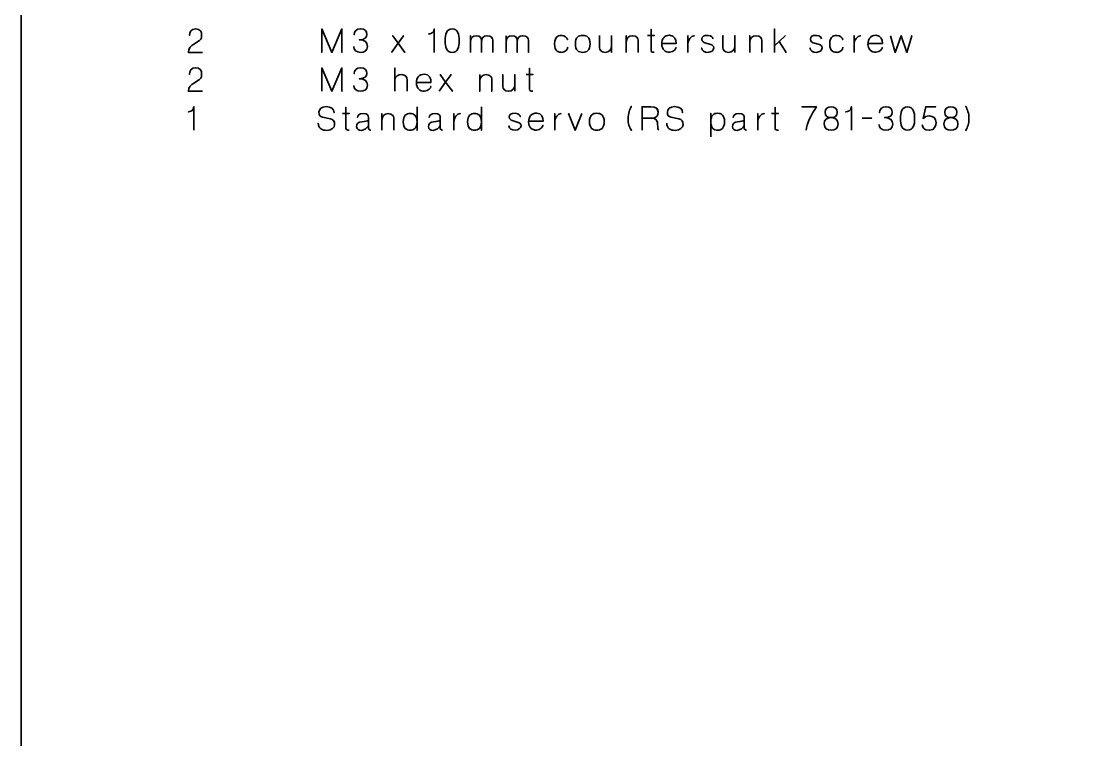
# Model space of a CAD drawing. Header units: inches. Extents: x 15 to 785, y -585 to -15.
# Drawn here: x 15 to 221.7, y -444.4 to -303.7 of the extents above; entities that cross this region are included whole.
import ezdxf

# ---------------------------------------------------------------- set-up
doc = ezdxf.new("R2010")
doc.units = ezdxf.units.IN
doc.header["$MEASUREMENT"] = 0
doc.layers.add('Layer 1', color=7, linetype='Continuous')

# ---------------------------------------------------------------- blocks, each defined once
blk = doc.blocks.new('block 2')
at = {"layer": 'Layer 1', "color": 250, "lineweight": 35}
blk.add_open_spline([(785, -570), (785, -578.28), (778.28, -585), (770, -585), (770, -585), (30, -585), (30, -585), (21.72, -585), (15, -578.28), (15, -570), (15, -570), (15, -30), (15, -30), (15, -21.72), (21.72, -15), (30, -15), (30, -15), (770, -15), (770, -15), (778.28, -15), (785, -21.72), (785, -30), (785, -30), (785, -570), (785, -570)], degree=3, knots=[0, 0, 0, 0, 1, 1, 1, 2, 2, 2, 3, 3, 3, 4, 4, 4, 5, 5, 5, 6, 6, 6, 7, 7, 7, 8, 8, 8, 8], dxfattribs=at)
blk = doc.blocks.new('block 5')
at = {"layer": 'Layer 1', "color": 250, "lineweight": 35}
for points, knots in [([(50.45, -309.84), (50.45, -309.84), (47.72, -309.84), (47.72, -309.84), (47.75, -308.92), (48.24, -308.62), (48.78, -308.26), (48.78, -308.26), (49.87, -307.54), (49.87, -307.54), (50.32, -307.23), (50.31, -306.78), (50.31, -306.36), (50.31, -305.92), (50.05, -305.23), (49.15, -305.23), (48.24, -305.23), (47.9, -305.9), (47.9, -306.53), (47.9, -305.9), (48.24, -305.23), (49.15, -305.23), (50.05, -305.23), (50.31, -305.92), (50.31, -306.36), (50.31, -306.78), (50.32, -307.23), (49.87, -307.54), (49.87, -307.54), (48.78, -308.26), (48.78, -308.26), (48.24, -308.62), (47.75, -308.92), (47.72, -309.84), (47.72, -309.84), (50.45, -309.84), (50.45, -309.84)], [0, 0, 0, 0, 1, 1, 1, 2, 2, 2, 3, 3, 3, 4, 4, 4, 5, 5, 5, 6, 6, 6, 7, 7, 7, 8, 8, 8, 9, 9, 9, 10, 10, 10, 11, 11, 11, 12, 12, 12, 12]), ([(73.81, -305.26), (73.81, -305.26), (75.78, -309.84), (75.78, -309.84), (75.78, -309.84), (77.75, -305.26), (77.75, -305.26), (77.75, -305.26), (77.75, -309.84), (77.75, -309.84), (77.75, -309.84), (77.75, -305.26), (77.75, -305.26), (77.75, -305.26), (75.78, -309.84), (75.78, -309.84), (75.78, -309.84), (73.81, -305.26), (73.81, -305.26), (73.81, -305.26), (73.81, -309.84), (73.81, -309.84), (73.81, -309.84), (73.81, -305.26), (73.81, -305.26)], [0, 0, 0, 0, 1, 1, 1, 2, 2, 2, 3, 3, 3, 4, 4, 4, 5, 5, 5, 6, 6, 6, 7, 7, 7, 8, 8, 8, 8]), ([(80.06, -308.69), (80.06, -309.37), (80.56, -309.84), (81.37, -309.84), (82.18, -309.84), (82.74, -309.51), (82.74, -308.67), (82.74, -307.83), (82.25, -307.38), (81.14, -307.38), (82.24, -307.38), (82.6, -306.93), (82.6, -306.32), (82.6, -305.71), (82.29, -305.24), (81.42, -305.24), (80.57, -305.24), (80.15, -305.78), (80.15, -306.39), (80.15, -305.78), (80.57, -305.24), (81.42, -305.24), (82.29, -305.24), (82.6, -305.71), (82.6, -306.32), (82.6, -306.93), (82.24, -307.38), (81.14, -307.38), (82.25, -307.38), (82.74, -307.83), (82.74, -308.67), (82.74, -309.51), (82.18, -309.84), (81.37, -309.84), (80.56, -309.84), (80.06, -309.37), (80.06, -308.69)], [0, 0, 0, 0, 1, 1, 1, 2, 2, 2, 3, 3, 3, 4, 4, 4, 5, 5, 5, 6, 6, 6, 7, 7, 7, 8, 8, 8, 9, 9, 9, 10, 10, 10, 11, 11, 11, 12, 12, 12, 12]), ([(95.79, -309.84), (95.79, -309.84), (95.79, -305.26), (95.79, -305.26), (95.79, -306.04), (95.04, -306.23), (94.71, -306.25), (95.04, -306.23), (95.79, -306.04), (95.79, -305.26), (95.79, -305.26), (95.79, -309.84), (95.79, -309.84)], [0, 0, 0, 0, 1, 1, 1, 2, 2, 2, 3, 3, 3, 4, 4, 4, 4]), ([(97.93, -307.56), (97.93, -306.3), (98.19, -305.27), (99.31, -305.27), (100.43, -305.27), (100.69, -306.3), (100.69, -307.56), (100.69, -308.82), (100.43, -309.84), (99.31, -309.84), (98.19, -309.84), (97.93, -308.82), (97.93, -307.56)], [0, 0, 0, 0, 1, 1, 1, 2, 2, 2, 3, 3, 3, 4, 4, 4, 4]), ([(97.93, -307.56), (97.93, -306.3), (98.19, -305.27), (99.31, -305.27), (100.43, -305.27), (100.69, -306.3), (100.69, -307.56), (100.69, -308.82), (100.43, -309.84), (99.31, -309.84), (98.19, -309.84), (97.93, -308.82), (97.93, -307.56)], [0, 0, 0, 0, 1, 1, 1, 2, 2, 2, 3, 3, 3, 4, 4, 4, 4]), ([(138.84, -309.81), (138.53, -309.83), (138.2, -309.84), (138.2, -309.42), (138.2, -308.99), (138.2, -305.35), (138.2, -305.35), (138.2, -305.35), (138.2, -308.99), (138.2, -309.42), (138.2, -309.84), (138.53, -309.83), (138.84, -309.81)], [0, 0, 0, 0, 1, 1, 1, 2, 2, 2, 3, 3, 3, 4, 4, 4, 4]), ([(162.36, -309.84), (162.36, -309.84), (162.36, -308.56), (162.36, -308.56), (162.36, -308.56), (163.24, -307.71), (163.24, -307.71), (163.24, -307.71), (164.63, -309.84), (164.63, -309.84), (164.63, -309.84), (163.24, -307.71), (163.24, -307.71), (163.24, -307.71), (164.41, -306.58), (164.41, -306.58), (164.41, -306.58), (162.36, -308.56), (162.36, -308.56), (162.36, -308.56), (162.36, -305.26), (162.36, -305.26), (162.36, -305.26), (162.36, -309.84), (162.36, -309.84)], [0, 0, 0, 0, 1, 1, 1, 2, 2, 2, 3, 3, 3, 4, 4, 4, 5, 5, 5, 6, 6, 6, 7, 7, 7, 8, 8, 8, 8]), ([(87.42, -309.84), (87.42, -309.84), (88.72, -308.03), (88.72, -308.03), (88.72, -308.03), (87.68, -306.58), (87.68, -306.58), (87.68, -306.58), (88.72, -308.03), (88.72, -308.03), (88.72, -308.03), (89.77, -306.58), (89.77, -306.58), (89.77, -306.58), (88.72, -308.03), (88.72, -308.03), (88.72, -308.03), (90.04, -309.84), (90.04, -309.84), (90.04, -309.84), (88.72, -308.03), (88.72, -308.03), (88.72, -308.03), (87.42, -309.84), (87.42, -309.84)], [0, 0, 0, 0, 1, 1, 1, 2, 2, 2, 3, 3, 3, 4, 4, 4, 5, 5, 5, 6, 6, 6, 7, 7, 7, 8, 8, 8, 8]), ([(105.05, -309.84), (105.05, -309.84), (105.05, -307.72), (105.05, -307.43), (105.05, -307.14), (104.86, -306.59), (104.05, -306.58), (103.25, -306.58), (102.89, -307.21), (102.89, -307.79), (102.89, -307.21), (103.25, -306.58), (104.05, -306.58), (104.86, -306.59), (105.05, -307.14), (105.05, -307.43), (105.05, -307.72), (105.05, -309.84), (105.05, -309.84)], [0, 0, 0, 0, 1, 1, 1, 2, 2, 2, 3, 3, 3, 4, 4, 4, 5, 5, 5, 6, 6, 6, 6]), ([(102.89, -309.84), (102.89, -309.84), (102.89, -306.58), (102.89, -306.58), (102.89, -306.58), (102.89, -309.84), (102.89, -309.84)], [0, 0, 0, 0, 1, 1, 1, 2, 2, 2, 2]), ([(107.24, -309.84), (107.24, -309.84), (107.24, -307.72), (107.24, -307.43), (107.24, -307.14), (106.96, -306.59), (106.15, -306.58), (105.34, -306.58), (105.05, -307.21), (105.05, -307.79), (105.05, -307.21), (105.34, -306.58), (106.15, -306.58), (106.96, -306.59), (107.24, -307.14), (107.24, -307.43), (107.24, -307.72), (107.24, -309.84), (107.24, -309.84)], [0, 0, 0, 0, 1, 1, 1, 2, 2, 2, 3, 3, 3, 4, 4, 4, 5, 5, 5, 6, 6, 6, 6]), ([(112.02, -307.43), (112.02, -307.14), (111.83, -306.59), (111.03, -306.58), (110.22, -306.58), (109.86, -307.21), (109.86, -307.79), (109.86, -307.21), (110.22, -306.58), (111.03, -306.58), (111.83, -306.59), (112.02, -307.14), (112.02, -307.43), (112.02, -307.72), (112.02, -309.84), (112.02, -309.84), (112.02, -309.84), (112.02, -307.72), (112.02, -307.43)], [0, 0, 0, 0, 1, 1, 1, 2, 2, 2, 3, 3, 3, 4, 4, 4, 5, 5, 5, 6, 6, 6, 6]), ([(109.86, -306.58), (109.86, -306.58), (109.86, -309.84), (109.86, -309.84), (109.86, -309.84), (109.86, -306.58), (109.86, -306.58)], [0, 0, 0, 0, 1, 1, 1, 2, 2, 2, 2]), ([(114.21, -307.43), (114.21, -307.14), (113.93, -306.59), (113.12, -306.58), (112.32, -306.58), (112.02, -307.21), (112.02, -307.79), (112.02, -307.21), (112.32, -306.58), (113.12, -306.58), (113.93, -306.59), (114.21, -307.14), (114.21, -307.43), (114.21, -307.72), (114.21, -309.84), (114.21, -309.84), (114.21, -309.84), (114.21, -307.72), (114.21, -307.43)], [0, 0, 0, 0, 1, 1, 1, 2, 2, 2, 3, 3, 3, 4, 4, 4, 5, 5, 5, 6, 6, 6, 6]), ([(121.9, -308.81), (121.88, -309.34), (121.31, -309.84), (120.77, -309.84), (120.24, -309.84), (119.32, -309.75), (119.32, -308.16), (119.32, -306.57), (120.35, -306.55), (120.8, -306.55), (121.25, -306.55), (121.85, -306.9), (121.88, -307.35), (121.85, -306.9), (121.25, -306.55), (120.8, -306.55), (120.35, -306.55), (119.32, -306.57), (119.32, -308.16), (119.32, -309.75), (120.24, -309.84), (120.77, -309.84), (121.31, -309.84), (121.88, -309.34), (121.9, -308.81)], [0, 0, 0, 0, 1, 1, 1, 2, 2, 2, 3, 3, 3, 4, 4, 4, 5, 5, 5, 6, 6, 6, 7, 7, 7, 8, 8, 8, 8]), ([(123.4, -308.18), (123.4, -306.9), (124.05, -306.52), (124.84, -306.52), (125.63, -306.52), (126.28, -306.9), (126.28, -308.18), (126.28, -309.47), (125.63, -309.84), (124.84, -309.84), (124.05, -309.84), (123.4, -309.47), (123.4, -308.18)], [0, 0, 0, 0, 1, 1, 1, 2, 2, 2, 3, 3, 3, 4, 4, 4, 4]), ([(123.4, -308.18), (123.4, -306.9), (124.05, -306.52), (124.84, -306.52), (125.63, -306.52), (126.28, -306.9), (126.28, -308.18), (126.28, -309.47), (125.63, -309.84), (124.84, -309.84), (124.05, -309.84), (123.4, -309.47), (123.4, -308.18)], [0, 0, 0, 0, 1, 1, 1, 2, 2, 2, 3, 3, 3, 4, 4, 4, 4]), ([(128.11, -306.57), (128.11, -306.57), (128.11, -308.7), (128.11, -308.99), (128.11, -309.28), (128.41, -309.83), (129.21, -309.84), (130.02, -309.84), (130.46, -309.21), (130.46, -308.63), (130.46, -309.21), (130.02, -309.84), (129.21, -309.84), (128.41, -309.83), (128.11, -309.28), (128.11, -308.99), (128.11, -308.7), (128.11, -306.57), (128.11, -306.57)], [0, 0, 0, 0, 1, 1, 1, 2, 2, 2, 3, 3, 3, 4, 4, 4, 5, 5, 5, 6, 6, 6, 6]), ([(130.46, -306.57), (130.46, -306.57), (130.46, -309.84), (130.46, -309.84), (130.46, -309.84), (130.46, -306.57), (130.46, -306.57)], [0, 0, 0, 0, 1, 1, 1, 2, 2, 2, 2]), ([(135.7, -309.84), (135.7, -309.84), (135.7, -307.72), (135.7, -307.43), (135.7, -307.14), (135.4, -306.59), (134.6, -306.58), (133.78, -306.58), (133.36, -307.21), (133.36, -307.79), (133.36, -307.21), (133.78, -306.58), (134.6, -306.58), (135.4, -306.59), (135.7, -307.14), (135.7, -307.43), (135.7, -307.72), (135.7, -309.84), (135.7, -309.84)], [0, 0, 0, 0, 1, 1, 1, 2, 2, 2, 3, 3, 3, 4, 4, 4, 5, 5, 5, 6, 6, 6, 6]), ([(133.36, -309.84), (133.36, -309.84), (133.36, -306.58), (133.36, -306.58), (133.36, -306.58), (133.36, -309.84), (133.36, -309.84)], [0, 0, 0, 0, 1, 1, 1, 2, 2, 2, 2]), ([(137.53, -306.55), (137.53, -306.55), (138.86, -306.55), (138.86, -306.55), (138.86, -306.55), (137.53, -306.55), (137.53, -306.55)], [0, 0, 0, 0, 1, 1, 1, 2, 2, 2, 2]), ([(140.29, -308.1), (140.29, -308.1), (143.13, -308.1), (143.13, -308.1), (143.13, -307.4), (142.85, -306.5), (141.84, -306.5), (140.84, -306.5), (140.29, -307.18), (140.29, -308.23), (140.29, -309.28), (141, -309.84), (141.84, -309.82), (142.69, -309.79), (143.06, -309.13), (143.11, -308.9), (143.06, -309.13), (142.69, -309.79), (141.84, -309.82), (141, -309.84), (140.29, -309.28), (140.29, -308.23), (140.29, -307.18), (140.84, -306.5), (141.84, -306.5), (142.85, -306.5), (143.13, -307.4), (143.13, -308.1), (143.13, -308.1), (140.29, -308.1), (140.29, -308.1)], [0, 0, 0, 0, 1, 1, 1, 2, 2, 2, 3, 3, 3, 4, 4, 4, 5, 5, 5, 6, 6, 6, 7, 7, 7, 8, 8, 8, 9, 9, 9, 10, 10, 10, 10]), ([(145.4, -308.18), (145.39, -307.45), (146.06, -306.58), (146.65, -306.58), (146.06, -306.58), (145.39, -307.45), (145.4, -308.18)], [0, 0, 0, 0, 1, 1, 1, 2, 2, 2, 2]), ([(145.4, -309.84), (145.4, -309.84), (145.4, -306.58), (145.4, -306.58), (145.4, -306.58), (145.4, -309.84), (145.4, -309.84)], [0, 0, 0, 0, 1, 1, 1, 2, 2, 2, 2]), ([(150.32, -307.17), (150.33, -307.01), (150.12, -306.57), (149.32, -306.53), (148.52, -306.51), (148.15, -306.77), (148.15, -307.26), (148.15, -307.75), (148.57, -307.91), (148.72, -307.95), (148.72, -307.95), (149.92, -308.31), (149.92, -308.31), (150.08, -308.34), (150.46, -308.52), (150.46, -308.99), (150.46, -309.46), (149.96, -309.84), (149.32, -309.84), (148.69, -309.84), (148.11, -309.51), (148.11, -309.01), (148.11, -309.51), (148.69, -309.84), (149.32, -309.84), (149.96, -309.84), (150.46, -309.46), (150.46, -308.99), (150.46, -308.52), (150.08, -308.34), (149.92, -308.31), (149.92, -308.31), (148.72, -307.95), (148.72, -307.95), (148.57, -307.91), (148.15, -307.75), (148.15, -307.26), (148.15, -306.77), (148.52, -306.51), (149.32, -306.53), (150.12, -306.57), (150.33, -307.01), (150.32, -307.17)], [0, 0, 0, 0, 1, 1, 1, 2, 2, 2, 3, 3, 3, 4, 4, 4, 5, 5, 5, 6, 6, 6, 7, 7, 7, 8, 8, 8, 9, 9, 9, 10, 10, 10, 11, 11, 11, 12, 12, 12, 13, 13, 13, 14, 14, 14, 14]), ([(152.26, -308.99), (152.26, -309.28), (152.55, -309.83), (153.36, -309.84), (154.17, -309.84), (154.61, -309.21), (154.61, -308.63), (154.61, -309.21), (154.17, -309.84), (153.36, -309.84), (152.55, -309.83), (152.26, -309.28), (152.26, -308.99), (152.26, -308.7), (152.26, -306.57), (152.26, -306.57), (152.26, -306.57), (152.26, -308.7), (152.26, -308.99)], [0, 0, 0, 0, 1, 1, 1, 2, 2, 2, 3, 3, 3, 4, 4, 4, 5, 5, 5, 6, 6, 6, 6]), ([(154.61, -309.84), (154.61, -309.84), (154.61, -306.57), (154.61, -306.57), (154.61, -306.57), (154.61, -309.84), (154.61, -309.84)], [0, 0, 0, 0, 1, 1, 1, 2, 2, 2, 2]), ([(159.84, -309.84), (159.84, -309.84), (159.84, -307.72), (159.84, -307.43), (159.84, -307.14), (159.55, -306.59), (158.75, -306.58), (157.93, -306.58), (157.51, -307.21), (157.51, -307.79), (157.51, -307.21), (157.93, -306.58), (158.75, -306.58), (159.55, -306.59), (159.84, -307.14), (159.84, -307.43), (159.84, -307.72), (159.84, -309.84), (159.84, -309.84)], [0, 0, 0, 0, 1, 1, 1, 2, 2, 2, 3, 3, 3, 4, 4, 4, 5, 5, 5, 6, 6, 6, 6]), ([(157.51, -309.84), (157.51, -309.84), (157.51, -306.58), (157.51, -306.58), (157.51, -306.58), (157.51, -309.84), (157.51, -309.84)], [0, 0, 0, 0, 1, 1, 1, 2, 2, 2, 2]), ([(171.52, -307.17), (171.53, -307.01), (171.33, -306.57), (170.52, -306.53), (169.72, -306.51), (169.36, -306.77), (169.36, -307.26), (169.36, -307.75), (169.77, -307.91), (169.92, -307.95), (169.92, -307.95), (171.12, -308.31), (171.12, -308.31), (171.28, -308.34), (171.66, -308.52), (171.66, -308.99), (171.66, -309.46), (171.16, -309.84), (170.52, -309.84), (169.89, -309.84), (169.31, -309.51), (169.31, -309.01), (169.31, -309.51), (169.89, -309.84), (170.52, -309.84), (171.16, -309.84), (171.66, -309.46), (171.66, -308.99), (171.66, -308.52), (171.28, -308.34), (171.12, -308.31), (171.12, -308.31), (169.92, -307.95), (169.92, -307.95), (169.77, -307.91), (169.36, -307.75), (169.36, -307.26), (169.36, -306.77), (169.72, -306.51), (170.52, -306.53), (171.33, -306.57), (171.53, -307.01), (171.52, -307.17)], [0, 0, 0, 0, 1, 1, 1, 2, 2, 2, 3, 3, 3, 4, 4, 4, 5, 5, 5, 6, 6, 6, 7, 7, 7, 8, 8, 8, 9, 9, 9, 10, 10, 10, 11, 11, 11, 12, 12, 12, 13, 13, 13, 14, 14, 14, 14]), ([(175.73, -308.81), (175.71, -309.34), (175.14, -309.84), (174.6, -309.84), (174.06, -309.84), (173.14, -309.75), (173.14, -308.16), (173.14, -306.57), (174.17, -306.55), (174.62, -306.55), (175.07, -306.55), (175.67, -306.9), (175.71, -307.35), (175.67, -306.9), (175.07, -306.55), (174.62, -306.55), (174.17, -306.55), (173.14, -306.57), (173.14, -308.16), (173.14, -309.75), (174.06, -309.84), (174.6, -309.84), (175.14, -309.84), (175.71, -309.34), (175.73, -308.81)], [0, 0, 0, 0, 1, 1, 1, 2, 2, 2, 3, 3, 3, 4, 4, 4, 5, 5, 5, 6, 6, 6, 7, 7, 7, 8, 8, 8, 8]), ([(177.92, -308.18), (177.9, -307.45), (178.58, -306.58), (179.17, -306.58), (178.58, -306.58), (177.9, -307.45), (177.92, -308.18)], [0, 0, 0, 0, 1, 1, 1, 2, 2, 2, 2]), ([(177.92, -309.84), (177.92, -309.84), (177.92, -306.58), (177.92, -306.58), (177.92, -306.58), (177.92, -309.84), (177.92, -309.84)], [0, 0, 0, 0, 1, 1, 1, 2, 2, 2, 2]), ([(180.63, -308.1), (180.63, -308.1), (183.47, -308.1), (183.47, -308.1), (183.47, -307.4), (183.19, -306.5), (182.18, -306.5), (181.18, -306.5), (180.63, -307.18), (180.63, -308.23), (180.63, -309.28), (181.34, -309.84), (182.18, -309.82), (183.03, -309.79), (183.4, -309.13), (183.45, -308.9), (183.4, -309.13), (183.03, -309.79), (182.18, -309.82), (181.34, -309.84), (180.63, -309.28), (180.63, -308.23), (180.63, -307.18), (181.18, -306.5), (182.18, -306.5), (183.19, -306.5), (183.47, -307.4), (183.47, -308.1), (183.47, -308.1), (180.63, -308.1), (180.63, -308.1)], [0, 0, 0, 0, 1, 1, 1, 2, 2, 2, 3, 3, 3, 4, 4, 4, 5, 5, 5, 6, 6, 6, 7, 7, 7, 8, 8, 8, 9, 9, 9, 10, 10, 10, 10]), ([(185.04, -306.58), (185.04, -306.58), (185.98, -309.84), (185.98, -309.84), (185.98, -309.84), (187.1, -306.58), (187.1, -306.58), (187.1, -306.58), (188.24, -309.84), (188.24, -309.84), (188.24, -309.84), (189.18, -306.58), (189.18, -306.58), (189.18, -306.58), (188.24, -309.84), (188.24, -309.84), (188.24, -309.84), (187.1, -306.58), (187.1, -306.58), (187.1, -306.58), (185.98, -309.84), (185.98, -309.84), (185.98, -309.84), (185.04, -306.58), (185.04, -306.58)], [0, 0, 0, 0, 1, 1, 1, 2, 2, 2, 3, 3, 3, 4, 4, 4, 5, 5, 5, 6, 6, 6, 7, 7, 7, 8, 8, 8, 8]), ([(50.45, -317.46), (50.45, -317.46), (47.72, -317.46), (47.72, -317.46), (47.75, -316.54), (48.24, -316.24), (48.78, -315.88), (48.78, -315.88), (49.87, -315.16), (49.87, -315.16), (50.32, -314.85), (50.31, -314.4), (50.31, -313.98), (50.31, -313.54), (50.05, -312.85), (49.15, -312.85), (48.24, -312.85), (47.9, -313.52), (47.9, -314.15), (47.9, -313.52), (48.24, -312.85), (49.15, -312.85), (50.05, -312.85), (50.31, -313.54), (50.31, -313.98), (50.31, -314.4), (50.32, -314.85), (49.87, -315.16), (49.87, -315.16), (48.78, -315.88), (48.78, -315.88), (48.24, -316.24), (47.75, -316.54), (47.72, -317.46), (47.72, -317.46), (50.45, -317.46), (50.45, -317.46)], [0, 0, 0, 0, 1, 1, 1, 2, 2, 2, 3, 3, 3, 4, 4, 4, 5, 5, 5, 6, 6, 6, 7, 7, 7, 8, 8, 8, 9, 9, 9, 10, 10, 10, 11, 11, 11, 12, 12, 12, 12]), ([(73.81, -317.46), (73.81, -317.46), (73.81, -312.88), (73.81, -312.88), (73.81, -312.88), (75.78, -317.46), (75.78, -317.46), (75.78, -317.46), (77.75, -312.88), (77.75, -312.88), (77.75, -312.88), (77.75, -317.46), (77.75, -317.46), (77.75, -317.46), (77.75, -312.88), (77.75, -312.88), (77.75, -312.88), (75.78, -317.46), (75.78, -317.46), (75.78, -317.46), (73.81, -312.88), (73.81, -312.88), (73.81, -312.88), (73.81, -317.46), (73.81, -317.46)], [0, 0, 0, 0, 1, 1, 1, 2, 2, 2, 3, 3, 3, 4, 4, 4, 5, 5, 5, 6, 6, 6, 7, 7, 7, 8, 8, 8, 8]), ([(80.06, -316.31), (80.06, -316.99), (80.56, -317.46), (81.37, -317.46), (82.18, -317.46), (82.74, -317.13), (82.74, -316.29), (82.74, -315.45), (82.25, -315), (81.14, -315), (82.24, -315.01), (82.6, -314.55), (82.6, -313.94), (82.6, -313.33), (82.29, -312.86), (81.42, -312.86), (80.57, -312.86), (80.15, -313.4), (80.15, -314.01), (80.15, -313.4), (80.57, -312.86), (81.42, -312.86), (82.29, -312.86), (82.6, -313.33), (82.6, -313.94), (82.6, -314.55), (82.24, -315.01), (81.14, -315), (82.25, -315), (82.74, -315.45), (82.74, -316.29), (82.74, -317.13), (82.18, -317.46), (81.37, -317.46), (80.56, -317.46), (80.06, -316.99), (80.06, -316.31)], [0, 0, 0, 0, 1, 1, 1, 2, 2, 2, 3, 3, 3, 4, 4, 4, 5, 5, 5, 6, 6, 6, 7, 7, 7, 8, 8, 8, 9, 9, 9, 10, 10, 10, 11, 11, 11, 12, 12, 12, 12]), ([(88.1, -317.46), (88.1, -317.46), (88.1, -312.88), (88.1, -312.88), (88.1, -312.88), (88.1, -317.46), (88.1, -317.46)], [0, 0, 0, 0, 1, 1, 1, 2, 2, 2, 2]), ([(92.32, -315.72), (92.32, -315.72), (95.16, -315.72), (95.16, -315.72), (95.16, -315.02), (94.88, -314.12), (93.87, -314.12), (92.86, -314.12), (92.31, -314.8), (92.31, -315.85), (92.31, -316.9), (93.02, -317.46), (93.87, -317.44), (94.72, -317.41), (95.09, -316.75), (95.13, -316.52), (95.09, -316.75), (94.72, -317.41), (93.87, -317.44), (93.02, -317.46), (92.31, -316.9), (92.31, -315.85), (92.31, -314.8), (92.86, -314.12), (93.87, -314.12), (94.88, -314.12), (95.16, -315.02), (95.16, -315.72), (95.16, -315.72), (92.32, -315.72), (92.32, -315.72)], [0, 0, 0, 0, 1, 1, 1, 2, 2, 2, 3, 3, 3, 4, 4, 4, 5, 5, 5, 6, 6, 6, 7, 7, 7, 8, 8, 8, 9, 9, 9, 10, 10, 10, 10]), ([(115.08, -317.43), (114.77, -317.45), (114.43, -317.46), (114.43, -317.04), (114.43, -316.61), (114.43, -312.97), (114.43, -312.97), (114.43, -312.97), (114.43, -316.61), (114.43, -317.04), (114.43, -317.46), (114.77, -317.45), (115.08, -317.43)], [0, 0, 0, 0, 1, 1, 1, 2, 2, 2, 3, 3, 3, 4, 4, 4, 4]), ([(90.48, -317.46), (90.48, -317.46), (90.48, -315.81), (90.48, -315.23), (90.48, -314.66), (90.13, -314.22), (89.45, -314.2), (88.76, -314.19), (88.1, -314.61), (88.1, -315.16), (88.1, -314.61), (88.76, -314.19), (89.45, -314.2), (90.13, -314.22), (90.48, -314.66), (90.48, -315.23), (90.48, -315.81), (90.48, -317.46), (90.48, -317.46)], [0, 0, 0, 0, 1, 1, 1, 2, 2, 2, 3, 3, 3, 4, 4, 4, 5, 5, 5, 6, 6, 6, 6]), ([(96.73, -317.46), (96.73, -317.46), (98.03, -315.65), (98.03, -315.65), (98.03, -315.65), (96.99, -314.2), (96.99, -314.2), (96.99, -314.2), (98.03, -315.65), (98.03, -315.65), (98.03, -315.65), (99.08, -314.2), (99.08, -314.2), (99.08, -314.2), (98.03, -315.65), (98.03, -315.65), (98.03, -315.65), (99.35, -317.46), (99.35, -317.46), (99.35, -317.46), (98.03, -315.65), (98.03, -315.65), (98.03, -315.65), (96.73, -317.46), (96.73, -317.46)], [0, 0, 0, 0, 1, 1, 1, 2, 2, 2, 3, 3, 3, 4, 4, 4, 5, 5, 5, 6, 6, 6, 7, 7, 7, 8, 8, 8, 8]), ([(107.04, -315.05), (107.04, -314.76), (106.75, -314.21), (105.95, -314.2), (105.13, -314.2), (104.71, -314.83), (104.71, -315.41), (104.71, -314.83), (105.13, -314.2), (105.95, -314.2), (106.75, -314.21), (107.04, -314.76), (107.04, -315.05), (107.04, -315.34), (107.04, -317.46), (107.04, -317.46), (107.04, -317.46), (107.04, -315.34), (107.04, -315.05)], [0, 0, 0, 0, 1, 1, 1, 2, 2, 2, 3, 3, 3, 4, 4, 4, 5, 5, 5, 6, 6, 6, 6]), ([(104.71, -314.2), (104.71, -314.2), (104.71, -317.46), (104.71, -317.46), (104.71, -317.46), (104.71, -314.2), (104.71, -314.2)], [0, 0, 0, 0, 1, 1, 1, 2, 2, 2, 2]), ([(109.2, -316.61), (109.2, -316.9), (109.5, -317.45), (110.3, -317.46), (111.12, -317.46), (111.55, -316.83), (111.55, -316.25), (111.55, -316.83), (111.12, -317.46), (110.3, -317.46), (109.5, -317.45), (109.2, -316.9), (109.2, -316.61), (109.2, -316.32), (109.2, -314.19), (109.2, -314.19), (109.2, -314.19), (109.2, -316.32), (109.2, -316.61)], [0, 0, 0, 0, 1, 1, 1, 2, 2, 2, 3, 3, 3, 4, 4, 4, 5, 5, 5, 6, 6, 6, 6]), ([(111.55, -317.46), (111.55, -317.46), (111.55, -314.19), (111.55, -314.19), (111.55, -314.19), (111.55, -317.46), (111.55, -317.46)], [0, 0, 0, 0, 1, 1, 1, 2, 2, 2, 2]), ([(113.76, -314.17), (113.76, -314.17), (115.09, -314.17), (115.09, -314.17), (115.09, -314.17), (113.76, -314.17), (113.76, -314.17)], [0, 0, 0, 0, 1, 1, 1, 2, 2, 2, 2]), ([(48.8, -325.08), (48.8, -325.08), (48.8, -320.5), (48.8, -320.5), (48.8, -321.28), (48.05, -321.47), (47.72, -321.49), (48.05, -321.47), (48.8, -321.28), (48.8, -320.5), (48.8, -320.5), (48.8, -325.08), (48.8, -325.08)], [0, 0, 0, 0, 1, 1, 1, 2, 2, 2, 3, 3, 3, 4, 4, 4, 4]), ([(73.12, -323.7), (73.12, -324.71), (73.9, -325.12), (74.81, -325.12), (75.73, -325.12), (76.31, -324.54), (76.32, -323.98), (76.34, -323.42), (76.06, -322.97), (75.49, -322.85), (75.49, -322.85), (73.94, -322.52), (73.94, -322.52), (73.5, -322.42), (73.24, -322.17), (73.24, -321.57), (73.24, -320.97), (73.74, -320.46), (74.65, -320.46), (75.57, -320.46), (76.24, -320.89), (76.21, -321.65), (76.24, -320.89), (75.57, -320.46), (74.65, -320.46), (73.74, -320.46), (73.24, -320.97), (73.24, -321.57), (73.24, -322.17), (73.48, -322.42), (73.94, -322.52), (73.94, -322.52), (75.49, -322.85), (75.49, -322.85), (76.07, -322.97), (76.34, -323.42), (76.32, -323.98), (76.31, -324.54), (75.73, -325.12), (74.81, -325.12), (73.9, -325.12), (73.12, -324.71), (73.12, -323.7)], [0, 0, 0, 0, 1, 1, 1, 2, 2, 2, 3, 3, 3, 4, 4, 4, 5, 5, 5, 6, 6, 6, 7, 7, 7, 8, 8, 8, 9, 9, 9, 10, 10, 10, 11, 11, 11, 12, 12, 12, 13, 13, 13, 14, 14, 14, 14]), ([(77.87, -321.79), (77.87, -321.79), (79.19, -321.79), (79.19, -321.79), (79.19, -321.79), (77.87, -321.79), (77.87, -321.79)], [0, 0, 0, 0, 1, 1, 1, 2, 2, 2, 2]), ([(79.18, -325.05), (78.87, -325.07), (78.53, -325.08), (78.53, -324.66), (78.53, -324.23), (78.53, -320.59), (78.53, -320.59), (78.53, -320.59), (78.53, -324.23), (78.53, -324.66), (78.53, -325.08), (78.87, -325.07), (79.18, -325.05)], [0, 0, 0, 0, 1, 1, 1, 2, 2, 2, 3, 3, 3, 4, 4, 4, 4]), ([(83.39, -325.08), (83.39, -325.08), (82.93, -325.05), (82.93, -324.67), (82.93, -324.67), (82.93, -322.58), (82.93, -322.58), (82.93, -322.31), (82.8, -321.81), (81.94, -321.81), (81.09, -321.81), (80.77, -322.19), (80.77, -322.59), (80.77, -322.19), (81.09, -321.81), (81.94, -321.81), (82.8, -321.81), (82.93, -322.31), (82.93, -322.58), (82.93, -322.58), (82.93, -324.67), (82.93, -324.67), (82.93, -325.05), (83.39, -325.08), (83.39, -325.08)], [0, 0, 0, 0, 1, 1, 1, 2, 2, 2, 3, 3, 3, 4, 4, 4, 5, 5, 5, 6, 6, 6, 7, 7, 7, 8, 8, 8, 8]), ([(87.91, -325.08), (87.91, -325.08), (87.91, -322.96), (87.91, -322.67), (87.91, -322.38), (87.62, -321.83), (86.81, -321.82), (86, -321.82), (85.58, -322.45), (85.58, -323.03), (85.58, -322.45), (86, -321.82), (86.81, -321.82), (87.62, -321.83), (87.91, -322.38), (87.91, -322.67), (87.91, -322.96), (87.91, -325.08), (87.91, -325.08)], [0, 0, 0, 0, 1, 1, 1, 2, 2, 2, 3, 3, 3, 4, 4, 4, 5, 5, 5, 6, 6, 6, 6]), ([(85.58, -325.08), (85.58, -325.08), (85.58, -321.82), (85.58, -321.82), (85.58, -321.82), (85.58, -325.08), (85.58, -325.08)], [0, 0, 0, 0, 1, 1, 1, 2, 2, 2, 2]), ([(91.09, -321.81), (91.82, -321.81), (92.43, -322.17), (92.43, -323.44), (92.43, -324.71), (91.82, -325.08), (91.09, -325.08), (90.35, -325.08), (89.75, -324.71), (89.75, -323.44), (89.75, -322.17), (90.35, -321.81), (91.09, -321.81)], [0, 0, 0, 0, 1, 1, 1, 2, 2, 2, 3, 3, 3, 4, 4, 4, 4]), ([(91.09, -321.81), (91.82, -321.81), (92.43, -322.17), (92.43, -323.44), (92.43, -324.71), (91.82, -325.08), (91.09, -325.08), (90.35, -325.08), (89.75, -324.71), (89.75, -323.44), (89.75, -322.17), (90.35, -321.81), (91.09, -321.81)], [0, 0, 0, 0, 1, 1, 1, 2, 2, 2, 3, 3, 3, 4, 4, 4, 4]), ([(92.44, -320.49), (92.44, -320.49), (92.44, -325.08), (92.44, -325.08), (92.44, -325.08), (92.44, -320.49), (92.44, -320.49)], [0, 0, 0, 0, 1, 1, 1, 2, 2, 2, 2]), ([(97.42, -325.08), (97.42, -325.08), (96.97, -325.05), (96.97, -324.67), (96.97, -324.67), (96.97, -322.58), (96.97, -322.58), (96.97, -322.31), (96.83, -321.81), (95.98, -321.81), (95.12, -321.81), (94.8, -322.19), (94.8, -322.59), (94.8, -322.19), (95.12, -321.81), (95.98, -321.81), (96.83, -321.81), (96.97, -322.31), (96.97, -322.58), (96.97, -322.58), (96.97, -324.67), (96.97, -324.67), (96.97, -325.05), (97.42, -325.08), (97.42, -325.08)], [0, 0, 0, 0, 1, 1, 1, 2, 2, 2, 3, 3, 3, 4, 4, 4, 5, 5, 5, 6, 6, 6, 7, 7, 7, 8, 8, 8, 8]), ([(99.63, -323.42), (99.61, -322.69), (100.28, -321.82), (100.87, -321.82), (100.28, -321.82), (99.61, -322.69), (99.63, -323.42)], [0, 0, 0, 0, 1, 1, 1, 2, 2, 2, 2]), ([(99.63, -325.08), (99.63, -325.08), (99.63, -321.82), (99.63, -321.82), (99.63, -321.82), (99.63, -325.08), (99.63, -325.08)], [0, 0, 0, 0, 1, 1, 1, 2, 2, 2, 2]), ([(103.67, -321.81), (104.41, -321.81), (105.02, -322.17), (105.02, -323.44), (105.02, -324.71), (104.41, -325.08), (103.67, -325.08), (102.94, -325.08), (102.33, -324.71), (102.33, -323.44), (102.33, -322.17), (102.94, -321.81), (103.67, -321.81)], [0, 0, 0, 0, 1, 1, 1, 2, 2, 2, 3, 3, 3, 4, 4, 4, 4]), ([(103.67, -321.81), (104.41, -321.81), (105.02, -322.17), (105.02, -323.44), (105.02, -324.71), (104.41, -325.08), (103.67, -325.08), (102.94, -325.08), (102.33, -324.71), (102.33, -323.44), (102.33, -322.17), (102.94, -321.81), (103.67, -321.81)], [0, 0, 0, 0, 1, 1, 1, 2, 2, 2, 3, 3, 3, 4, 4, 4, 4]), ([(105.03, -320.49), (105.03, -320.49), (105.03, -325.08), (105.03, -325.08), (105.03, -325.08), (105.03, -320.49), (105.03, -320.49)], [0, 0, 0, 0, 1, 1, 1, 2, 2, 2, 2]), ([(111.63, -321.77), (110.83, -321.75), (110.46, -322.01), (110.46, -322.5), (110.46, -322.99), (110.87, -323.15), (111.03, -323.19), (111.03, -323.19), (112.23, -323.55), (112.23, -323.55), (112.39, -323.58), (112.77, -323.76), (112.77, -324.23), (112.77, -324.7), (112.26, -325.08), (111.63, -325.08), (110.99, -325.08), (110.42, -324.75), (110.42, -324.25), (110.42, -324.75), (110.99, -325.08), (111.63, -325.08), (112.26, -325.08), (112.77, -324.7), (112.77, -324.23), (112.77, -323.76), (112.39, -323.58), (112.23, -323.55), (112.23, -323.55), (111.03, -323.19), (111.03, -323.19), (110.87, -323.15), (110.46, -322.99), (110.46, -322.5), (110.46, -322.01), (110.83, -321.75), (111.63, -321.77), (112.43, -321.81), (112.64, -322.25), (112.63, -322.41), (112.64, -322.25), (112.43, -321.81), (111.63, -321.77)], [0, 0, 0, 0, 1, 1, 1, 2, 2, 2, 3, 3, 3, 4, 4, 4, 5, 5, 5, 6, 6, 6, 7, 7, 7, 8, 8, 8, 9, 9, 9, 10, 10, 10, 11, 11, 11, 12, 12, 12, 13, 13, 13, 14, 14, 14, 14]), ([(114.25, -323.34), (114.25, -323.34), (117.09, -323.34), (117.09, -323.34), (117.09, -322.64), (116.81, -321.74), (115.8, -321.74), (114.8, -321.74), (114.25, -322.42), (114.25, -323.47), (114.25, -324.52), (114.96, -325.08), (115.8, -325.06), (116.65, -325.03), (117.02, -324.37), (117.07, -324.14), (117.02, -324.37), (116.65, -325.03), (115.8, -325.06), (114.96, -325.08), (114.25, -324.52), (114.25, -323.47), (114.25, -322.42), (114.8, -321.74), (115.8, -321.74), (116.81, -321.74), (117.09, -322.64), (117.09, -323.34), (117.09, -323.34), (114.25, -323.34), (114.25, -323.34)], [0, 0, 0, 0, 1, 1, 1, 2, 2, 2, 3, 3, 3, 4, 4, 4, 5, 5, 5, 6, 6, 6, 7, 7, 7, 8, 8, 8, 9, 9, 9, 10, 10, 10, 10]), ([(119.36, -323.42), (119.34, -322.69), (120.02, -321.82), (120.61, -321.82), (120.02, -321.82), (119.34, -322.69), (119.36, -323.42)], [0, 0, 0, 0, 1, 1, 1, 2, 2, 2, 2]), ([(119.36, -325.08), (119.36, -325.08), (119.36, -321.82), (119.36, -321.82), (119.36, -321.82), (119.36, -325.08), (119.36, -325.08)], [0, 0, 0, 0, 1, 1, 1, 2, 2, 2, 2]), ([(124.66, -321.82), (124.66, -321.82), (123.36, -325.08), (123.36, -325.08), (123.36, -325.08), (122.07, -321.82), (122.07, -321.82), (122.07, -321.82), (123.36, -325.08), (123.36, -325.08), (123.36, -325.08), (124.66, -321.82), (124.66, -321.82)], [0, 0, 0, 0, 1, 1, 1, 2, 2, 2, 3, 3, 3, 4, 4, 4, 4]), ([(126.15, -323.42), (126.15, -322.14), (126.81, -321.76), (127.59, -321.76), (128.39, -321.76), (129.04, -322.14), (129.04, -323.42), (129.04, -324.71), (128.39, -325.08), (127.59, -325.08), (126.81, -325.08), (126.15, -324.71), (126.15, -323.42)], [0, 0, 0, 0, 1, 1, 1, 2, 2, 2, 3, 3, 3, 4, 4, 4, 4]), ([(126.15, -323.42), (126.15, -322.14), (126.81, -321.76), (127.59, -321.76), (128.39, -321.76), (129.04, -322.14), (129.04, -323.42), (129.04, -324.71), (128.39, -325.08), (127.59, -325.08), (126.81, -325.08), (126.15, -324.71), (126.15, -323.42)], [0, 0, 0, 0, 1, 1, 1, 2, 2, 2, 3, 3, 3, 4, 4, 4, 4]), ([(134.37, -325.17), (133.94, -324.29), (133.72, -323.9), (133.72, -322.85), (133.72, -321.8), (134.01, -320.92), (134.34, -320.42), (134.01, -320.92), (133.72, -321.8), (133.72, -322.85), (133.72, -323.9), (133.94, -324.29), (134.37, -325.17)], [0, 0, 0, 0, 1, 1, 1, 2, 2, 2, 3, 3, 3, 4, 4, 4, 4]), ([(136.46, -325.08), (136.46, -325.08), (136.46, -320.5), (136.46, -320.5), (136.46, -320.5), (138.13, -320.5), (138.13, -320.5), (139.3, -320.5), (139.54, -320.9), (139.58, -321.52), (139.6, -322.14), (139.29, -322.75), (138.26, -322.75), (138.26, -322.75), (136.46, -322.75), (136.46, -322.75), (136.46, -322.75), (138.26, -322.75), (138.26, -322.75), (139.27, -322.75), (139.6, -322.14), (139.58, -321.52), (139.54, -320.9), (139.27, -320.5), (138.13, -320.5), (138.13, -320.5), (136.46, -320.5), (136.46, -320.5), (136.46, -320.5), (136.46, -325.08), (136.46, -325.08)], [0, 0, 0, 0, 1, 1, 1, 2, 2, 2, 3, 3, 3, 4, 4, 4, 5, 5, 5, 6, 6, 6, 7, 7, 7, 8, 8, 8, 9, 9, 9, 10, 10, 10, 10]), ([(141.28, -323.7), (141.28, -324.71), (142.05, -325.12), (142.96, -325.12), (143.88, -325.12), (144.46, -324.54), (144.48, -323.98), (144.5, -323.42), (144.21, -322.97), (143.65, -322.85), (143.65, -322.85), (142.09, -322.52), (142.09, -322.52), (141.65, -322.42), (141.39, -322.17), (141.39, -321.57), (141.39, -320.97), (141.89, -320.46), (142.81, -320.46), (143.72, -320.46), (144.39, -320.89), (144.36, -321.65), (144.39, -320.89), (143.72, -320.46), (142.81, -320.46), (141.89, -320.46), (141.39, -320.97), (141.39, -321.57), (141.39, -322.17), (141.64, -322.42), (142.09, -322.52), (142.09, -322.52), (143.65, -322.85), (143.65, -322.85), (144.22, -322.97), (144.5, -323.42), (144.48, -323.98), (144.46, -324.54), (143.88, -325.12), (142.96, -325.12), (142.05, -325.12), (141.28, -324.71), (141.28, -323.7)], [0, 0, 0, 0, 1, 1, 1, 2, 2, 2, 3, 3, 3, 4, 4, 4, 5, 5, 5, 6, 6, 6, 7, 7, 7, 8, 8, 8, 9, 9, 9, 10, 10, 10, 11, 11, 11, 12, 12, 12, 13, 13, 13, 14, 14, 14, 14]), ([(149.88, -326.35), (149.88, -326.35), (149.88, -321.76), (149.88, -321.76), (149.88, -321.76), (149.88, -326.35), (149.88, -326.35)], [0, 0, 0, 0, 1, 1, 1, 2, 2, 2, 2]), ([(151.23, -325.08), (151.96, -325.08), (152.57, -324.71), (152.57, -323.42), (152.57, -322.14), (151.96, -321.76), (151.23, -321.76), (150.49, -321.76), (149.89, -322.14), (149.89, -323.42), (149.89, -324.71), (150.49, -325.08), (151.23, -325.08)], [0, 0, 0, 0, 1, 1, 1, 2, 2, 2, 3, 3, 3, 4, 4, 4, 4]), ([(151.23, -325.08), (151.96, -325.08), (152.57, -324.71), (152.57, -323.42), (152.57, -322.14), (151.96, -321.76), (151.23, -321.76), (150.49, -321.76), (149.89, -322.14), (149.89, -323.42), (149.89, -324.71), (150.49, -325.08), (151.23, -325.08)], [0, 0, 0, 0, 1, 1, 1, 2, 2, 2, 3, 3, 3, 4, 4, 4, 4]), ([(156.87, -325.08), (156.87, -325.08), (156.42, -325.05), (156.42, -324.67), (156.42, -324.67), (156.42, -322.58), (156.42, -322.58), (156.42, -322.31), (156.29, -321.81), (155.43, -321.81), (154.57, -321.81), (154.26, -322.19), (154.26, -322.59), (154.26, -322.19), (154.57, -321.81), (155.43, -321.81), (156.29, -321.81), (156.42, -322.31), (156.42, -322.58), (156.42, -322.58), (156.42, -324.67), (156.42, -324.67), (156.42, -325.05), (156.87, -325.08), (156.87, -325.08)], [0, 0, 0, 0, 1, 1, 1, 2, 2, 2, 3, 3, 3, 4, 4, 4, 5, 5, 5, 6, 6, 6, 7, 7, 7, 8, 8, 8, 8]), ([(159.08, -323.42), (159.06, -322.69), (159.74, -321.82), (160.33, -321.82), (159.74, -321.82), (159.06, -322.69), (159.08, -323.42)], [0, 0, 0, 0, 1, 1, 1, 2, 2, 2, 2]), ([(159.08, -325.08), (159.08, -325.08), (159.08, -321.82), (159.08, -321.82), (159.08, -321.82), (159.08, -325.08), (159.08, -325.08)], [0, 0, 0, 0, 1, 1, 1, 2, 2, 2, 2]), ([(161.79, -321.79), (161.79, -321.79), (163.11, -321.79), (163.11, -321.79), (163.11, -321.79), (161.79, -321.79), (161.79, -321.79)], [0, 0, 0, 0, 1, 1, 1, 2, 2, 2, 2]), ([(163.1, -325.05), (162.79, -325.07), (162.45, -325.08), (162.45, -324.66), (162.45, -324.23), (162.45, -320.59), (162.45, -320.59), (162.45, -320.59), (162.45, -324.23), (162.45, -324.66), (162.45, -325.08), (162.79, -325.07), (163.1, -325.05)], [0, 0, 0, 0, 1, 1, 1, 2, 2, 2, 3, 3, 3, 4, 4, 4, 4]), ([(168.54, -325.08), (168.56, -324.04), (169.67, -321.78), (170.56, -320.5), (170.56, -320.5), (167.72, -320.5), (167.72, -320.5), (167.72, -320.5), (170.56, -320.5), (170.56, -320.5), (169.67, -321.78), (168.56, -324.04), (168.54, -325.08)], [0, 0, 0, 0, 1, 1, 1, 2, 2, 2, 3, 3, 3, 4, 4, 4, 4]), ([(172.25, -321.57), (172.25, -320.81), (172.75, -320.52), (173.43, -320.51), (174.11, -320.5), (174.61, -320.81), (174.61, -321.57), (174.61, -322.33), (174.08, -322.62), (173.43, -322.62), (172.78, -322.62), (172.25, -322.33), (172.25, -321.57)], [0, 0, 0, 0, 1, 1, 1, 2, 2, 2, 3, 3, 3, 4, 4, 4, 4]), ([(172.25, -321.57), (172.25, -320.81), (172.75, -320.52), (173.43, -320.51), (174.11, -320.5), (174.61, -320.81), (174.61, -321.57), (174.61, -322.33), (174.08, -322.62), (173.43, -322.62), (172.78, -322.62), (172.25, -322.33), (172.25, -321.57)], [0, 0, 0, 0, 1, 1, 1, 2, 2, 2, 3, 3, 3, 4, 4, 4, 4]), ([(177.38, -325.08), (177.38, -325.08), (177.38, -320.5), (177.38, -320.5), (177.38, -321.28), (176.62, -321.47), (176.3, -321.49), (176.62, -321.47), (177.38, -321.28), (177.38, -320.5), (177.38, -320.5), (177.38, -325.08), (177.38, -325.08)], [0, 0, 0, 0, 1, 1, 1, 2, 2, 2, 3, 3, 3, 4, 4, 4, 4]), ([(182.81, -323.93), (182.81, -324.61), (183.31, -325.08), (184.12, -325.08), (184.93, -325.08), (185.49, -324.75), (185.49, -323.91), (185.49, -323.07), (185, -322.62), (183.89, -322.62), (184.99, -322.62), (185.35, -322.17), (185.35, -321.56), (185.35, -320.95), (185.04, -320.48), (184.17, -320.48), (183.31, -320.48), (182.9, -321.02), (182.9, -321.63), (182.9, -321.02), (183.31, -320.48), (184.17, -320.48), (185.04, -320.48), (185.35, -320.95), (185.35, -321.56), (185.35, -322.17), (184.99, -322.62), (183.89, -322.62), (185, -322.62), (185.49, -323.07), (185.49, -323.91), (185.49, -324.75), (184.93, -325.08), (184.12, -325.08), (183.31, -325.08), (182.81, -324.61), (182.81, -323.93)], [0, 0, 0, 0, 1, 1, 1, 2, 2, 2, 3, 3, 3, 4, 4, 4, 5, 5, 5, 6, 6, 6, 7, 7, 7, 8, 8, 8, 9, 9, 9, 10, 10, 10, 11, 11, 11, 12, 12, 12, 12]), ([(186.99, -322.8), (186.99, -321.54), (187.26, -320.51), (188.37, -320.51), (189.49, -320.51), (189.76, -321.54), (189.76, -322.8), (189.76, -324.06), (189.49, -325.08), (188.37, -325.08), (187.26, -325.08), (186.99, -324.06), (186.99, -322.8)], [0, 0, 0, 0, 1, 1, 1, 2, 2, 2, 3, 3, 3, 4, 4, 4, 4]), ([(186.99, -322.8), (186.99, -321.54), (187.26, -320.51), (188.37, -320.51), (189.49, -320.51), (189.76, -321.54), (189.76, -322.8), (189.76, -324.06), (189.49, -325.08), (188.37, -325.08), (187.26, -325.08), (186.99, -324.06), (186.99, -322.8)], [0, 0, 0, 0, 1, 1, 1, 2, 2, 2, 3, 3, 3, 4, 4, 4, 4]), ([(191.93, -320.5), (191.93, -320.5), (191.42, -322.78), (191.42, -322.78), (191.78, -322.47), (192.01, -322.29), (192.64, -322.29), (193.27, -322.29), (193.98, -322.71), (193.98, -323.6), (193.98, -323.99), (193.77, -325.1), (192.63, -325.1), (191.49, -325.1), (191.34, -324.45), (191.26, -324.07), (191.34, -324.45), (191.49, -325.1), (192.63, -325.1), (193.77, -325.1), (193.98, -323.99), (193.98, -323.6), (193.98, -322.71), (193.27, -322.29), (192.64, -322.29), (192.01, -322.29), (191.78, -322.47), (191.42, -322.78), (191.42, -322.78), (191.93, -320.5), (191.93, -320.5), (191.93, -320.5), (193.84, -320.5), (193.84, -320.5), (193.84, -320.5), (191.93, -320.5), (191.93, -320.5)], [0, 0, 0, 0, 1, 1, 1, 2, 2, 2, 3, 3, 3, 4, 4, 4, 5, 5, 5, 6, 6, 6, 7, 7, 7, 8, 8, 8, 9, 9, 9, 10, 10, 10, 11, 11, 11, 12, 12, 12, 12]), ([(195.66, -321.57), (195.66, -320.81), (196.17, -320.52), (196.85, -320.51), (197.53, -320.5), (198.03, -320.81), (198.03, -321.57), (198.03, -322.33), (197.49, -322.62), (196.85, -322.62), (196.2, -322.62), (195.66, -322.33), (195.66, -321.57)], [0, 0, 0, 0, 1, 1, 1, 2, 2, 2, 3, 3, 3, 4, 4, 4, 4]), ([(195.66, -321.57), (195.66, -320.81), (196.17, -320.52), (196.85, -320.51), (197.53, -320.5), (198.03, -320.81), (198.03, -321.57), (198.03, -322.33), (197.49, -322.62), (196.85, -322.62), (196.2, -322.62), (195.66, -322.33), (195.66, -321.57)], [0, 0, 0, 0, 1, 1, 1, 2, 2, 2, 3, 3, 3, 4, 4, 4, 4]), ([(199.72, -325.17), (200.16, -324.29), (200.38, -323.9), (200.38, -322.85), (200.38, -321.8), (200.09, -320.92), (199.76, -320.42), (200.09, -320.92), (200.38, -321.8), (200.38, -322.85), (200.38, -323.9), (200.16, -324.29), (199.72, -325.17)], [0, 0, 0, 0, 1, 1, 1, 2, 2, 2, 3, 3, 3, 4, 4, 4, 4]), ([(82.93, -324.25), (82.74, -324.52), (82.09, -325.14), (81.57, -325.12), (81.04, -325.1), (80.62, -324.94), (80.62, -324.35), (80.62, -323.76), (80.98, -323.51), (81.65, -323.45), (82.32, -323.39), (82.62, -323.29), (82.93, -323.2), (82.62, -323.29), (82.32, -323.39), (81.65, -323.45), (80.98, -323.51), (80.62, -323.76), (80.62, -324.35), (80.62, -324.94), (81.04, -325.1), (81.57, -325.12), (82.09, -325.14), (82.74, -324.52), (82.93, -324.25)], [0, 0, 0, 0, 1, 1, 1, 2, 2, 2, 3, 3, 3, 4, 4, 4, 5, 5, 5, 6, 6, 6, 7, 7, 7, 8, 8, 8, 8]), ([(96.97, -324.25), (96.78, -324.52), (96.12, -325.14), (95.6, -325.12), (95.07, -325.1), (94.66, -324.94), (94.66, -324.35), (94.66, -323.76), (95.01, -323.51), (95.68, -323.45), (96.35, -323.39), (96.65, -323.29), (96.97, -323.2), (96.65, -323.29), (96.35, -323.39), (95.68, -323.45), (95.01, -323.51), (94.66, -323.76), (94.66, -324.35), (94.66, -324.94), (95.07, -325.1), (95.6, -325.12), (96.12, -325.14), (96.78, -324.52), (96.97, -324.25)], [0, 0, 0, 0, 1, 1, 1, 2, 2, 2, 3, 3, 3, 4, 4, 4, 5, 5, 5, 6, 6, 6, 7, 7, 7, 8, 8, 8, 8]), ([(139.72, -325.08), (139.59, -324.99), (139.56, -324.82), (139.56, -324.74), (139.56, -324.74), (139.44, -323.58), (139.44, -323.58), (139.4, -323.09), (139.05, -322.75), (138.34, -322.75), (139.05, -322.75), (139.4, -323.09), (139.44, -323.58), (139.44, -323.58), (139.56, -324.74), (139.56, -324.74), (139.56, -324.82), (139.59, -324.99), (139.72, -325.08)], [0, 0, 0, 0, 1, 1, 1, 2, 2, 2, 3, 3, 3, 4, 4, 4, 5, 5, 5, 6, 6, 6, 6]), ([(156.42, -324.25), (156.23, -324.52), (155.58, -325.14), (155.06, -325.12), (154.53, -325.1), (154.11, -324.94), (154.11, -324.35), (154.11, -323.76), (154.47, -323.51), (155.14, -323.45), (155.81, -323.39), (156.1, -323.29), (156.42, -323.2), (156.1, -323.29), (155.81, -323.39), (155.14, -323.45), (154.47, -323.51), (154.11, -323.76), (154.11, -324.35), (154.11, -324.94), (154.53, -325.1), (155.06, -325.12), (155.58, -325.14), (156.23, -324.52), (156.42, -324.25)], [0, 0, 0, 0, 1, 1, 1, 2, 2, 2, 3, 3, 3, 4, 4, 4, 5, 5, 5, 6, 6, 6, 7, 7, 7, 8, 8, 8, 8]), ([(172.06, -323.85), (172.06, -322.97), (172.6, -322.62), (173.43, -322.62), (174.25, -322.62), (174.8, -322.97), (174.8, -323.85), (174.8, -324.73), (174.18, -325.08), (173.43, -325.08), (172.68, -325.08), (172.06, -324.73), (172.06, -323.85)], [0, 0, 0, 0, 1, 1, 1, 2, 2, 2, 3, 3, 3, 4, 4, 4, 4]), ([(172.06, -323.85), (172.06, -322.97), (172.6, -322.62), (173.43, -322.62), (174.25, -322.62), (174.8, -322.97), (174.8, -323.85), (174.8, -324.73), (174.18, -325.08), (173.43, -325.08), (172.68, -325.08), (172.06, -324.73), (172.06, -323.85)], [0, 0, 0, 0, 1, 1, 1, 2, 2, 2, 3, 3, 3, 4, 4, 4, 4]), ([(179.51, -322.69), (179.51, -322.69), (181.36, -322.69), (181.36, -322.69), (181.36, -322.69), (179.51, -322.69), (179.51, -322.69)], [0, 0, 0, 0, 1, 1, 1, 2, 2, 2, 2]), ([(195.48, -323.85), (195.48, -322.97), (196.02, -322.62), (196.85, -322.62), (197.67, -322.62), (198.22, -322.97), (198.22, -323.85), (198.22, -324.73), (197.6, -325.08), (196.85, -325.08), (196.1, -325.08), (195.48, -324.73), (195.48, -323.85)], [0, 0, 0, 0, 1, 1, 1, 2, 2, 2, 3, 3, 3, 4, 4, 4, 4]), ([(195.48, -323.85), (195.48, -322.97), (196.02, -322.62), (196.85, -322.62), (197.67, -322.62), (198.22, -322.97), (198.22, -323.85), (198.22, -324.73), (197.6, -325.08), (196.85, -325.08), (196.1, -325.08), (195.48, -324.73), (195.48, -323.85)], [0, 0, 0, 0, 1, 1, 1, 2, 2, 2, 3, 3, 3, 4, 4, 4, 4])]:
    blk.add_open_spline(points, degree=3, knots=knots, dxfattribs=at)

msp = doc.modelspace()

# ---------------------------------------------------------------- block references
at = {"layer": 'Layer 1'}
for name in ['block 2', 'block 5']:
    msp.add_blockref(name, (0, 0), dxfattribs=at)

doc.saveas('drawing.dxf')
